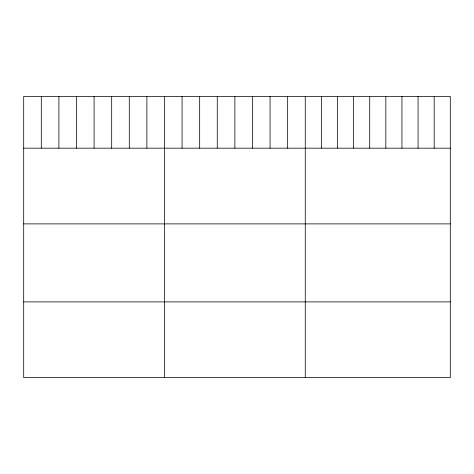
<?xml version="1.0" encoding="UTF-8"?>
<svg xmlns="http://www.w3.org/2000/svg" width="474" height="474" viewBox="0 0 474 474"><rect width="100%" height="100%" fill="white"/><g stroke="black" fill="none" stroke-linecap="round" stroke-linejoin="round"><path stroke-width="0.71" d="M450.3 148.172L450.3 377.606L23.7 377.606L23.7 96.394L450.3 96.394L450.3 148.172L23.7 148.172M23.7 223.888L450.3 223.888M23.7 301.891L450.3 301.891M434.184 96.394L434.184 148.172M418.068 96.394L418.068 148.172M401.952 96.394L401.952 148.172M385.836 96.394L385.836 148.172M369.72 96.394L369.72 148.172M353.604 96.394L353.604 148.172M337.488 96.394L337.488 148.172M321.372 96.394L321.372 148.172M305.256 96.394L305.256 377.606M287.659 96.394L287.659 148.172M270.062 96.394L270.062 148.172M252.464 96.394L252.464 148.172M234.867 96.394L234.867 148.172M217.27 96.394L217.27 148.172M199.673 96.394L199.673 148.172M182.075 96.394L182.075 148.172M164.478 96.394L164.478 377.606M146.881 96.394L146.881 148.172M129.284 96.394L129.284 148.172M111.686 96.394L111.686 148.172M94.089 96.394L94.089 148.172M76.492 96.394L76.492 148.172M58.895 96.394L58.895 148.172M41.297 96.394L41.297 148.172"/></g></svg>
